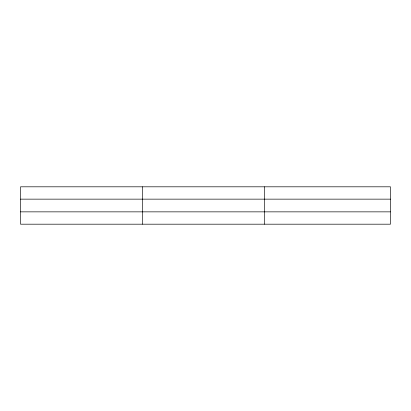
<?xml version="1.0" encoding="UTF-8"?>
<svg xmlns="http://www.w3.org/2000/svg" width="411" height="411" viewBox="0 0 411 411"><rect width="100%" height="100%" fill="white"/><g stroke="black" fill="none" stroke-linecap="round" stroke-linejoin="round"><path stroke-width="0.62" d="M142.617 186.81L142.617 224.19M264.684 186.81L264.684 224.19M390.45 211.855L390.45 224.19L20.55 224.19L20.55 186.81L390.45 186.81L390.45 211.855L20.55 211.855M20.55 199.145L390.45 199.145"/></g></svg>
